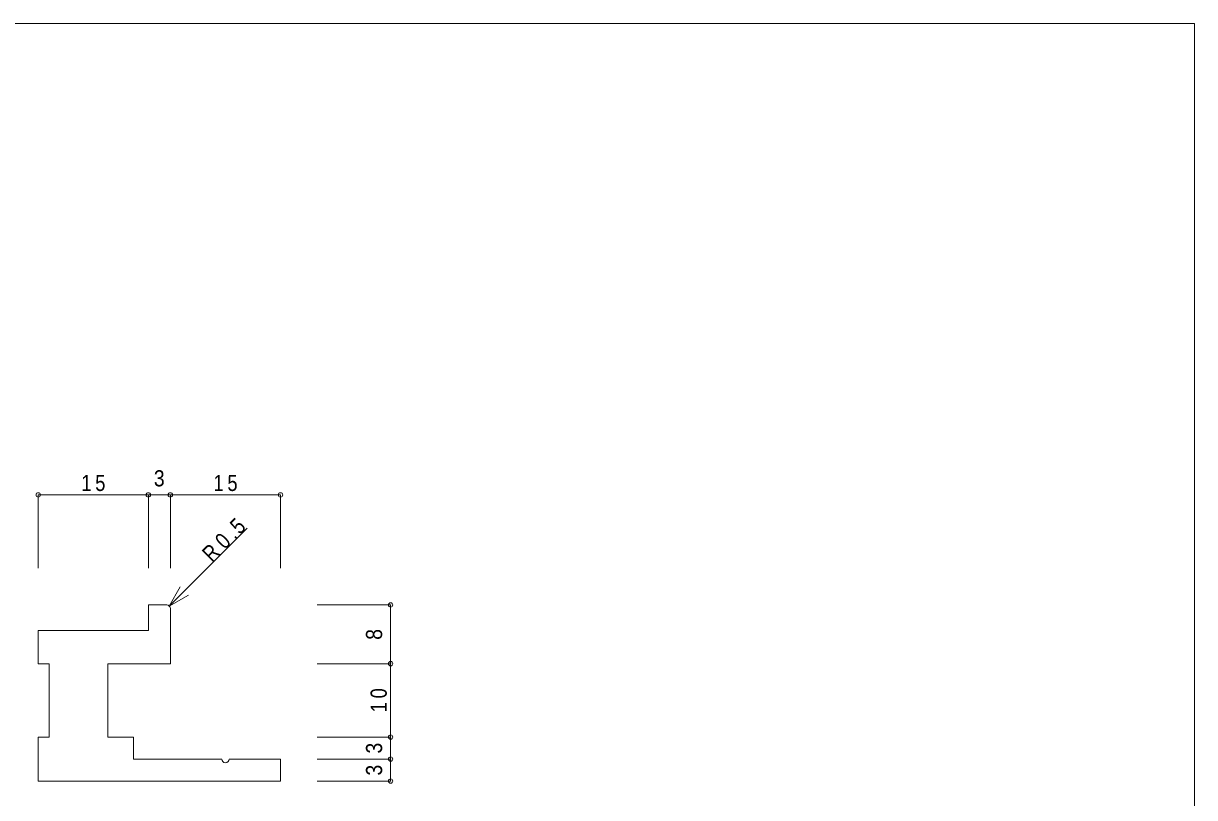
# Model space of a CAD drawing. Units: millimetres on the paper. Extents: x -141 to 141, y -98 to 98.
# Drawn here: x -18.5 to 141, y -8 to 97.5 of the extents above; entities that cross this region are included whole.
import ezdxf
from ezdxf.enums import TextEntityAlignment as Align

# ---------------------------------------------------------------- set-up
doc = ezdxf.new("R2010")
doc.units = ezdxf.units.MM
doc.header["$PDMODE"] = 32
doc.header["$PDSIZE"] = 0.6
for name, color, linetype, lineweight in [('0-0_ＫＢ製品', 2, 'Continuous', 9), ('0-3_寸法', 4, 'Continuous', 9), ('0-4_引出線字', 4, 'Continuous', 9), ('F-0_図面枠', 5, 'Continuous', 9)]:
    doc.layers.add(name, color=color, linetype=linetype, lineweight=lineweight)
doc.layers.add('0-5_文字', color=7, linetype='Continuous')
doc.styles.add('HGｺﾞｼｯｸM', font='')
doc.styles.get('HGｺﾞｼｯｸM').set_extended_font_data('HGｺﾞｼｯｸM')

msp = doc.modelspace()

# ---------------------------------------------------------------- linework, layer by layer
at = {"layer": '0-0_ＫＢ製品'}
for p, q in [((1, 18.25), (-1.5, 18.25)), ((1.5, 17.75), (1.5, 10.25)), ((-16.5, 14.75), (-16.5, 10.25)), ((-15, 10.25), (-16.5, 10.25)), ((-15, 10.25), (-15, 0.25)), ((-15, 0.25), (-16.5, 0.25)), ((-16.5, 0.25), (-16.5, -5.75)), ((-3.5, 0.25), (-7, 0.25)), ((-3.5, 0.25), (-3.5, -2.75)), ((8.5, -2.75), (-3.5, -2.75)), ((16.5, -2.75), (9.5, -2.75)), ((16.5, -2.75), (16.5, -5.75)), ((16.5, -5.75), (-16.5, -5.75))]:
    msp.add_line(p, q, dxfattribs=at)
for points in [[(-1.5, 18.25), (-1.5, 14.75), (-16.5, 14.75)], [(1.5, 10.25), (-7, 10.25), (-7, 0.25)]]:
    msp.add_lwpolyline(points, dxfattribs=at)
for centre, start, end in [((1, 17.75), 0, 90), ((9, -2.75), 180, 0)]:
    msp.add_arc(centre, 0.5, start, end, dxfattribs=at)
at = {"layer": '0-3_寸法'}
for p, q in [((-16.5, 33.25), (-1.5, 33.25)), ((-16.5, 33.25), (-16.5, 23.25)), ((-1.5, 33.25), (-1.5, 23.25)), ((-1.5, 33.25), (1.5, 33.25)), ((1.5, 33.25), (1.5, 23.25)), ((1.5, 33.25), (16.5, 33.25)), ((16.5, 33.25), (16.5, 23.25)), ((31.5, 18.25), (21.5, 18.25)), ((31.5, 10.25), (31.5, 18.25)), ((31.5, 10.25), (21.5, 10.25)), ((31.5, 0.25), (31.5, 10.25)), ((31.5, 0.25), (21.5, 0.25)), ((31.5, -2.75), (31.5, 0.25)), ((31.5, -2.75), (21.5, -2.75)), ((31.5, -5.75), (31.5, -2.75)), ((31.5, -5.75), (21.5, -5.75))]:
    msp.add_line(p, q, dxfattribs=at)
for p in [(-16.5, 33.25), (-1.5, 33.25), (1.5, 33.25), (16.5, 33.25), (31.5, 18.25), (31.5, 10.25), (31.5, 0.25), (31.5, -2.75), (31.5, -5.75)]:
    msp.add_point(p, dxfattribs=at)
at = {"layer": '0-4_引出線字'}
for q in [(11.96, 28.71), (2.854, 20.702), (3.952, 19.604)]:
    msp.add_line((1.354, 18.104), q, dxfattribs=at)
at = {"layer": 'F-0_図面枠'}
for p, q in [((-141, 97.5), (141, 97.5)), ((141, 97.5), (141, -97.5))]:
    msp.add_line(p, q, dxfattribs=at)

# ---------------------------------------------------------------- texts
at = {"layer": '0-3_寸法', "color": 7, "style": 'HGｺﾞｼｯｸM', "width": 0.9}
msp.add_text('3', height=2.199, dxfattribs=at).set_placement((-0.75, 33.75), align=Align.BOTTOM_LEFT)
for s, p in [('8', (31, 13.5)), ('3', (31, -2)), ('3', (31, -5))]:
    msp.add_text(s, height=2.199, rotation=90, dxfattribs=at).set_placement(p, align=Align.BOTTOM_LEFT)
at = {"layer": '0-3_寸法', "color": 7, "char_height": 2.199, "attachment_point": 7, "style": 'HGｺﾞｼｯｸM'}
for insert in [(-10.625, 33.75), (7.375, 33.75)]:
    msp.add_mtext('\\T1.36;\\W0.85;15', dxfattribs=dict(at, insert=insert))
at = {"layer": '0-3_寸法', "color": 7, "insert": (31, 3.625), "char_height": 2.199, "attachment_point": 7, "rotation": 90, "style": 'HGｺﾞｼｯｸM'}
msp.add_mtext('\\T1.36;\\W0.85;10', dxfattribs=at)
at = {"layer": '0-5_文字', "insert": (7.187, 23.937), "char_height": 2.199, "attachment_point": 7, "rotation": 45, "style": 'HGｺﾞｼｯｸM'}
msp.add_mtext('\\T1.38;\\W0.85;R0.5', dxfattribs=at)

doc.saveas('drawing.dxf')
